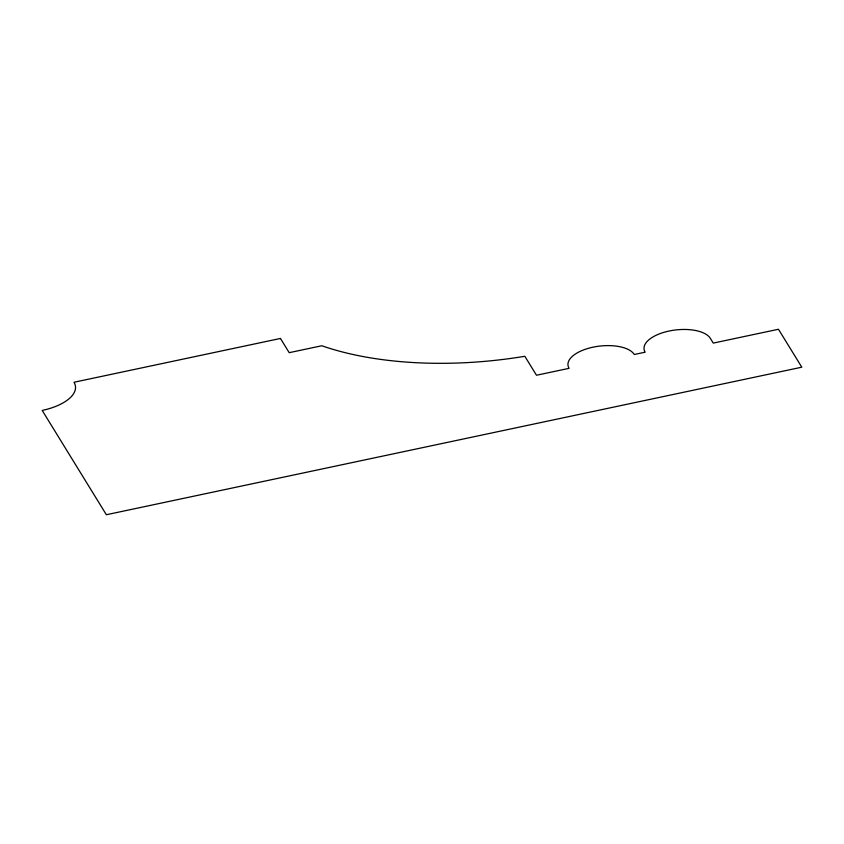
<?xml version="1.0" encoding="UTF-8"?>
<svg xmlns="http://www.w3.org/2000/svg" width="844" height="844" viewBox="0 0 844 844"><rect width="100%" height="100%" fill="white"/><g stroke="black" fill="none" stroke-linecap="round" stroke-linejoin="round"><path stroke-width="1.27" d="M280.451 338.455L73.998 382.258A45.228 20.604 -6.4 0 1 42.2 410.437L106.365 514.734L801.8 367.193L778.463 329.266L713.275 343.097L710.353 338.36A33.918 15.456 -6.4 0 0 669.007 331.048A33.918 15.456 -6.4 0 0 645.154 352.191L634.287 354.501A33.918 15.456 -6.4 0 0 592.942 347.19A33.918 15.456 -6.4 0 0 569.088 368.332L536.499 375.242L524.831 356.284A238.514 108.654 -6.4 0 1 321.807 345.755L289.207 352.676L280.451 338.455"/></g></svg>
